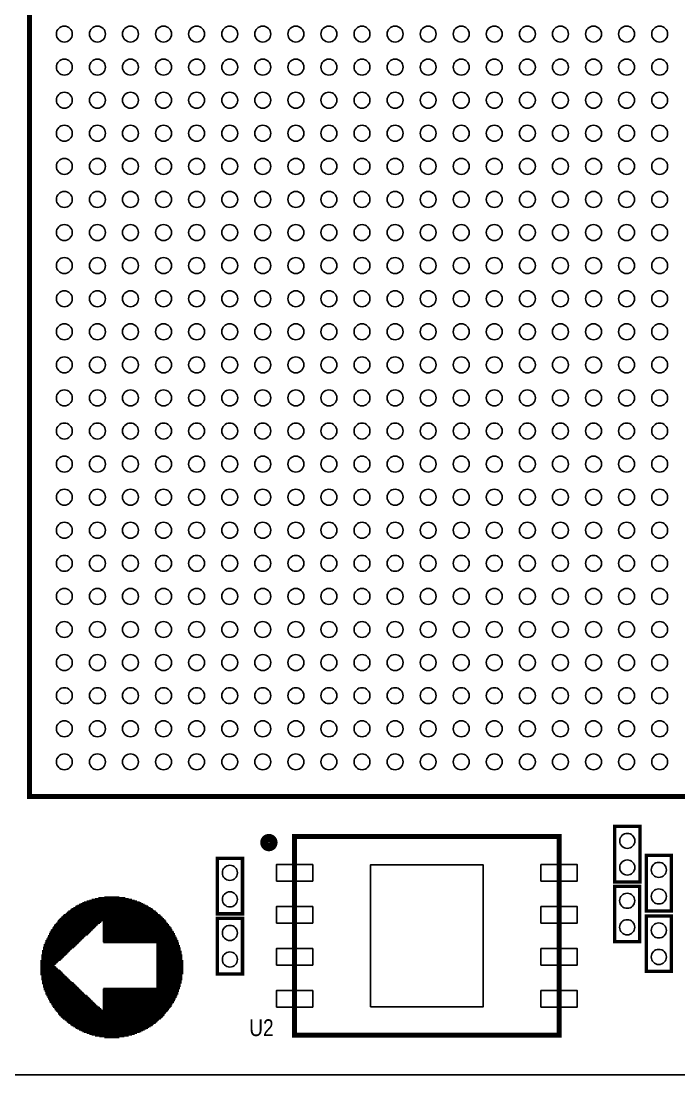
# Model space of a CAD drawing. Extents: x -17 to 104, y -5 to 66.
# Drawn here: x 22.01 to 41.9, y -5.01 to 26.85 of the extents above; entities that cross this region are included whole.
import ezdxf

# ---------------------------------------------------------------- set-up
doc = ezdxf.new("R2010")
doc.units = 0
doc.header["$MEASUREMENT"] = 0
for name, color, linetype in [('BG_OUTLINE', 2, 'CONTINUOUS'), ('MA_PEN3', 3, 'CONTINUOUS'), ('PG_SILKSCREEN_TOP', 4, 'CONTINUOUS'), ('PIN_TOP', 130, 'CONTINUOUS'), ('RD_SILKSCREEN_TOP', 130, 'CONTINUOUS')]:
    doc.layers.add(name, color=color, linetype=linetype)

msp = doc.modelspace()

# ---------------------------------------------------------------- linework, layer by layer
at = {"layer": 'BG_OUTLINE'}
msp.add_lwpolyline([(-5.00634, 54.991), (-5.00634, -5.00888), (74.9935, -5.00888), (74.9935, 54.991)], close=True, dxfattribs=at)
at = {"layer": 'MA_PEN3', "const_width": 0.0254}
for points in [[(25.2603, 0.3302), (24.2443, 0.3302)], [(25.1587, 0.3556), (24.3459, 0.3556)], [(24.9809, 0.381), (24.5237, 0.381)], [(25.9969, 0), (23.5077, 0)], [(25.9715, 0.0254), (23.5331, 0.0254)], [(25.9207, 0.0508), (23.5839, 0.0508)], [(25.8699, 0.0762), (23.6347, 0.0762)], [(25.8445, 0.1016), (23.6601, 0.1016)], [(25.7937, 0.127), (23.7109, 0.127)], [(25.7429, 0.1524), (23.7617, 0.1524)], [(25.6921, 0.1778), (23.8125, 0.1778)], [(25.6413, 0.2032), (23.8633, 0.2032)], [(25.5905, 0.2286), (23.9141, 0.2286)], [(25.5143, 0.254), (23.9903, 0.254)], [(25.4381, 0.2794), (24.0665, 0.2794)], [(25.3619, 0.3048), (24.1427, 0.3048)], [(26.3779, -0.3302), (23.1267, -0.3302)], [(26.3525, -0.3048), (23.1521, -0.3048)], [(26.3271, -0.2794), (23.1775, -0.2794)], [(26.3017, -0.254), (23.2029, -0.254)], [(26.2763, -0.2286), (23.2283, -0.2286)], [(26.2509, -0.2032), (23.2537, -0.2032)], [(26.2255, -0.1778), (23.2791, -0.1778)], [(26.2001, -0.1524), (23.3045, -0.1524)], [(26.1493, -0.127), (23.3553, -0.127)], [(26.1239, -0.1016), (23.3807, -0.1016)], [(26.0985, -0.0762), (23.4061, -0.0762)], [(26.0731, -0.0508), (23.4315, -0.0508)], [(26.0223, -0.0254), (23.4823, -0.0254)], [(24.1681, -0.635), (22.8981, -0.635)], [(24.1935, -0.6096), (22.9235, -0.6096)], [(24.2443, -0.5588), (22.9489, -0.5588)], [(24.2189, -0.5842), (22.9489, -0.5842)], [(24.2697, -0.5334), (22.9743, -0.5334)], [(24.3205, -0.4826), (22.9997, -0.4826)], [(24.2951, -0.508), (22.9997, -0.508)], [(24.3459, -0.4572), (23.0251, -0.4572)], [(24.3967, -0.4318), (23.0505, -0.4318)], [(24.4221, -0.4064), (23.0759, -0.4064)], [(26.4033, -0.3556), (23.1013, -0.3556)], [(24.4475, -0.381), (23.1013, -0.381)], [(26.4033, -0.381), (24.4729, -0.381)], [(26.4287, -0.4064), (24.4729, -0.4064)], [(26.4541, -0.4318), (24.4729, -0.4318)], [(26.4795, -0.4572), (24.4729, -0.4572)], [(26.4795, -0.4826), (24.4729, -0.4826)], [(26.5049, -0.508), (24.4729, -0.508)], [(26.5303, -0.5334), (24.4729, -0.5334)], [(26.5557, -0.5588), (24.4729, -0.5588)], [(26.5557, -0.5842), (24.4729, -0.5842)], [(26.5811, -0.6096), (24.4729, -0.6096)], [(26.5811, -0.635), (24.4729, -0.635)], [(23.8379, -0.9398), (22.7457, -0.9398)], [(23.8125, -0.9652), (22.7457, -0.9652)], [(23.8887, -0.889), (22.7711, -0.889)], [(23.8633, -0.9144), (22.7711, -0.9144)], [(23.9395, -0.8382), (22.7965, -0.8382)], [(23.9141, -0.8636), (22.7965, -0.8636)], [(24.0157, -0.7874), (22.8219, -0.7874)], [(23.9649, -0.8128), (22.8219, -0.8128)], [(24.0665, -0.7366), (22.8473, -0.7366)], [(24.0411, -0.762), (22.8473, -0.762)], [(24.1173, -0.6858), (22.8727, -0.6858)], [(24.0919, -0.7112), (22.8727, -0.7112)], [(24.1427, -0.6604), (22.8981, -0.6604)], [(26.6065, -0.6604), (24.4729, -0.6604)], [(26.6319, -0.6858), (24.4729, -0.6858)], [(26.6319, -0.7112), (24.4729, -0.7112)], [(26.6573, -0.7366), (24.4729, -0.7366)], [(26.6573, -0.762), (24.4729, -0.762)], [(26.6827, -0.7874), (24.4729, -0.7874)], [(26.6827, -0.8128), (24.4729, -0.8128)], [(26.7081, -0.8382), (24.4729, -0.8382)], [(26.7081, -0.8636), (24.4729, -0.8636)], [(26.7335, -0.889), (24.4729, -0.889)], [(26.7335, -0.9144), (24.4729, -0.9144)], [(26.7589, -0.9398), (24.4729, -0.9398)], [(26.7589, -0.9652), (24.4729, -0.9652)], [(23.5077, -1.2446), (22.6441, -1.2446)], [(23.4823, -1.27), (22.6441, -1.27)], [(23.6347, -1.143), (22.6695, -1.143)], [(23.6093, -1.1684), (22.6695, -1.1684)], [(23.5585, -1.1938), (22.6695, -1.1938)], [(23.5331, -1.2192), (22.6695, -1.2192)], [(23.7109, -1.0668), (22.6949, -1.0668)], [(23.6855, -1.0922), (22.6949, -1.0922)], [(23.6601, -1.1176), (22.6949, -1.1176)], [(23.7617, -1.016), (22.7203, -1.016)], [(23.7363, -1.0414), (22.7203, -1.0414)], [(23.7871, -0.9906), (22.7457, -0.9906)], [(26.7589, -0.9906), (24.4729, -0.9906)], [(26.7843, -1.016), (24.4983, -1.016)], [(26.7843, -1.0414), (26.0985, -1.0414)], [(26.7843, -1.0668), (26.0985, -1.0668)], [(26.8097, -1.0922), (26.0985, -1.0922)], [(26.8097, -1.1176), (26.0985, -1.1176)], [(26.8097, -1.143), (26.0985, -1.143)], [(26.8351, -1.1684), (26.0985, -1.1684)], [(26.8351, -1.1938), (26.0985, -1.1938)], [(26.8351, -1.2192), (26.0985, -1.2192)], [(26.8351, -1.2446), (26.0985, -1.2446)], [(26.8605, -1.27), (26.0985, -1.27)], [(23.2029, -1.5494), (22.5933, -1.5494)], [(23.1521, -1.5748), (22.5933, -1.5748)], [(23.1267, -1.6002), (22.5933, -1.6002)], [(23.3807, -1.3716), (22.6187, -1.3716)], [(23.3553, -1.397), (22.6187, -1.397)], [(23.3299, -1.4224), (22.6187, -1.4224)], [(23.3045, -1.4478), (22.6187, -1.4478)], [(23.2791, -1.4732), (22.6187, -1.4732)], [(23.2537, -1.4986), (22.6187, -1.4986)], [(23.2283, -1.524), (22.6187, -1.524)], [(23.4569, -1.2954), (22.6441, -1.2954)], [(23.4315, -1.3208), (22.6441, -1.3208)], [(23.4061, -1.3462), (22.6441, -1.3462)], [(26.8605, -1.2954), (26.0985, -1.2954)], [(26.8605, -1.3208), (26.0985, -1.3208)], [(26.8605, -1.3462), (26.0985, -1.3462)], [(26.8859, -1.3716), (26.0985, -1.3716)], [(26.8859, -1.397), (26.0985, -1.397)], [(26.8859, -1.4224), (26.0985, -1.4224)], [(26.8859, -1.4478), (26.0985, -1.4478)], [(26.8859, -1.4732), (26.0985, -1.4732)], [(26.8859, -1.4986), (26.0985, -1.4986)], [(26.8859, -1.524), (26.0985, -1.524)], [(26.9113, -1.5494), (26.0985, -1.5494)], [(26.9113, -1.5748), (26.0985, -1.5748)], [(26.9113, -1.6002), (26.0985, -1.6002)], [(23.1013, -1.6256), (22.5933, -1.6256)], [(23.0759, -1.651), (22.5933, -1.651)], [(23.0505, -1.6764), (22.5933, -1.6764)], [(23.0251, -1.7018), (22.5933, -1.7018)], [(23.0505, -1.7272), (22.5933, -1.7272)], [(23.0759, -1.7526), (22.5933, -1.7526)], [(23.1013, -1.778), (22.5933, -1.778)], [(23.1267, -1.8034), (22.5933, -1.8034)], [(23.1775, -1.8288), (22.5933, -1.8288)], [(23.2029, -1.8542), (22.5933, -1.8542)], [(23.2283, -1.8796), (22.5933, -1.8796)], [(23.2537, -1.905), (22.5933, -1.905)], [(26.9113, -1.6256), (26.0985, -1.6256)], [(26.9113, -1.651), (26.0985, -1.651)], [(26.9113, -1.6764), (26.0985, -1.6764)], [(26.9113, -1.7018), (26.0985, -1.7018)], [(26.9113, -1.7272), (26.0985, -1.7272)], [(26.9113, -1.7526), (26.0985, -1.7526)], [(26.9113, -1.778), (26.0985, -1.778)], [(26.9113, -1.8034), (26.0985, -1.8034)], [(26.9113, -1.8288), (26.0985, -1.8288)], [(26.9113, -1.8542), (26.0985, -1.8542)], [(26.9113, -1.8796), (26.0985, -1.8796)], [(26.9113, -1.905), (26.0985, -1.905)], [(23.2791, -1.9304), (22.5933, -1.9304)], [(23.3045, -1.9558), (22.5933, -1.9558)], [(23.3299, -1.9812), (22.5933, -1.9812)], [(23.3553, -2.0066), (22.6187, -2.0066)], [(23.3807, -2.032), (22.6187, -2.032)], [(23.4061, -2.0574), (22.6187, -2.0574)], [(23.4315, -2.0828), (22.6187, -2.0828)], [(23.4569, -2.1082), (22.6187, -2.1082)], [(23.4823, -2.1336), (22.6187, -2.1336)], [(23.5077, -2.159), (22.6441, -2.159)], [(23.5331, -2.1844), (22.6441, -2.1844)], [(23.5839, -2.2098), (22.6441, -2.2098)], [(23.6093, -2.2352), (22.6441, -2.2352)], [(26.9113, -1.9304), (26.0985, -1.9304)], [(26.9113, -1.9558), (26.0985, -1.9558)], [(26.8859, -1.9812), (26.0985, -1.9812)], [(26.8859, -2.0066), (26.0985, -2.0066)], [(26.8859, -2.032), (26.0985, -2.032)], [(26.8859, -2.0574), (26.0985, -2.0574)], [(26.8859, -2.0828), (26.0985, -2.0828)], [(26.8859, -2.1082), (26.0985, -2.1082)], [(26.8859, -2.1336), (26.0985, -2.1336)], [(26.8605, -2.159), (26.0985, -2.159)], [(26.8605, -2.1844), (26.0985, -2.1844)], [(26.8605, -2.2098), (26.0985, -2.2098)], [(26.8605, -2.2352), (26.0985, -2.2352)], [(23.6347, -2.2606), (22.6441, -2.2606)], [(23.6601, -2.286), (22.6695, -2.286)], [(23.6855, -2.3114), (22.6695, -2.3114)], [(23.7109, -2.3368), (22.6695, -2.3368)], [(23.7363, -2.3622), (22.6695, -2.3622)], [(23.7617, -2.3876), (22.6949, -2.3876)], [(23.7871, -2.413), (22.6949, -2.413)], [(23.8125, -2.4384), (22.6949, -2.4384)], [(23.8379, -2.4638), (22.7203, -2.4638)], [(23.8633, -2.4892), (22.7203, -2.4892)], [(23.8887, -2.5146), (22.7457, -2.5146)], [(23.9141, -2.54), (22.7457, -2.54)], [(26.8097, -2.413), (24.4729, -2.413)], [(26.7843, -2.4384), (24.4729, -2.4384)], [(26.7843, -2.4638), (24.4729, -2.4638)], [(26.7843, -2.4892), (24.4729, -2.4892)], [(26.7589, -2.5146), (24.4729, -2.5146)], [(26.7589, -2.54), (24.4729, -2.54)], [(26.8097, -2.3876), (24.4983, -2.3876)], [(26.8351, -2.2606), (26.0985, -2.2606)], [(26.8351, -2.286), (26.0985, -2.286)], [(26.8351, -2.3114), (26.0985, -2.3114)], [(26.8351, -2.3368), (26.0985, -2.3368)], [(26.8097, -2.3622), (26.0985, -2.3622)], [(23.9395, -2.5654), (22.7457, -2.5654)], [(23.9903, -2.5908), (22.7711, -2.5908)], [(24.0157, -2.6162), (22.7711, -2.6162)], [(24.0411, -2.6416), (22.7965, -2.6416)], [(24.0665, -2.667), (22.7965, -2.667)], [(24.0919, -2.6924), (22.8219, -2.6924)], [(24.1173, -2.7178), (22.8219, -2.7178)], [(24.1427, -2.7432), (22.8473, -2.7432)], [(24.1681, -2.7686), (22.8473, -2.7686)], [(24.1935, -2.794), (22.8727, -2.794)], [(24.2189, -2.8194), (22.8727, -2.8194)], [(24.2443, -2.8448), (22.8981, -2.8448)], [(24.2697, -2.8702), (22.9235, -2.8702)], [(26.7589, -2.5654), (24.4729, -2.5654)], [(26.7335, -2.5908), (24.4729, -2.5908)], [(26.7335, -2.6162), (24.4729, -2.6162)], [(26.7081, -2.6416), (24.4729, -2.6416)], [(26.7081, -2.667), (24.4729, -2.667)], [(26.6827, -2.6924), (24.4729, -2.6924)], [(26.6827, -2.7178), (24.4729, -2.7178)], [(26.6573, -2.7432), (24.4729, -2.7432)], [(26.6573, -2.7686), (24.4729, -2.7686)], [(26.6319, -2.794), (24.4729, -2.794)], [(26.6319, -2.8194), (24.4729, -2.8194)], [(26.6065, -2.8448), (24.4729, -2.8448)], [(26.5811, -2.8702), (24.4729, -2.8702)], [(24.2951, -2.8956), (22.9235, -2.8956)], [(24.3205, -2.921), (22.9489, -2.921)], [(24.3713, -2.9464), (22.9489, -2.9464)], [(24.3967, -2.9718), (22.9743, -2.9718)], [(24.4221, -2.9972), (22.9997, -2.9972)], [(24.4475, -3.0226), (23.0251, -3.0226)], [(26.4795, -3.048), (23.0251, -3.048)], [(26.4541, -3.0734), (23.0505, -3.0734)], [(26.4287, -3.0988), (23.0759, -3.0988)], [(26.4033, -3.1242), (23.1013, -3.1242)], [(26.3779, -3.1496), (23.1267, -3.1496)], [(26.3525, -3.175), (23.1267, -3.175)], [(26.5811, -2.8956), (24.4729, -2.8956)], [(26.5557, -2.921), (24.4729, -2.921)], [(26.5557, -2.9464), (24.4729, -2.9464)], [(26.5303, -2.9718), (24.4729, -2.9718)], [(26.5049, -2.9972), (24.4729, -2.9972)], [(26.4795, -3.0226), (24.4729, -3.0226)], [(26.3525, -3.2004), (23.1521, -3.2004)], [(26.3271, -3.2258), (23.1775, -3.2258)], [(26.3017, -3.2512), (23.2029, -3.2512)], [(26.2763, -3.2766), (23.2283, -3.2766)], [(26.2509, -3.302), (23.2537, -3.302)], [(26.2255, -3.3274), (23.2791, -3.3274)], [(26.1747, -3.3528), (23.3299, -3.3528)], [(26.1493, -3.3782), (23.3553, -3.3782)], [(26.1239, -3.4036), (23.3807, -3.4036)], [(26.0985, -3.429), (23.4061, -3.429)], [(26.0731, -3.4544), (23.4315, -3.4544)], [(26.0223, -3.4798), (23.4823, -3.4798)], [(25.9969, -3.5052), (23.5077, -3.5052)], [(25.9715, -3.5306), (23.5331, -3.5306)], [(25.9207, -3.556), (23.5839, -3.556)], [(25.8699, -3.5814), (23.6347, -3.5814)], [(25.8445, -3.6068), (23.6601, -3.6068)], [(25.7937, -3.6322), (23.7109, -3.6322)], [(25.7429, -3.6576), (23.7617, -3.6576)], [(25.6921, -3.683), (23.8125, -3.683)], [(25.6413, -3.7084), (23.8633, -3.7084)], [(25.5905, -3.7338), (23.9141, -3.7338)], [(25.5143, -3.7592), (23.9903, -3.7592)], [(25.4381, -3.7846), (24.0665, -3.7846)], [(25.3619, -3.81), (24.1427, -3.81)], [(25.2603, -3.8354), (24.2443, -3.8354)], [(25.1333, -3.8608), (24.3713, -3.8608)], [(24.9809, -3.8862), (24.5237, -3.8862)]]:
    msp.add_lwpolyline(points, dxfattribs=at)
at = {"layer": 'PG_SILKSCREEN_TOP'}
for points, const_width in [([(22.2631, 38.5064), (57.3659, 38.5064), (57.3659, 3.4036), (22.2631, 3.4036)], 0.1524), ([(39.9542, 0.8255), (39.9542, 2.5019), (40.7162, 2.5019), (40.7162, 0.8255)], 0.1016), ([(30.274768, -3.805174), (38.274752, -3.805174), (38.274752, 2.194814), (30.274768, 2.194814)], 0.1524), ([(41.6687, 1.6256), (41.6687, -0.0508), (40.9067, -0.0508), (40.9067, 1.6256)], 0.1016), ([(28.702, 1.5367), (28.702, -0.1397), (27.94, -0.1397), (27.94, 1.5367)], 0.1016), ([(39.95166, -0.98298), (39.95166, 0.69342), (40.71366, 0.69342), (40.71366, -0.98298)], 0.1016), ([(27.94, -1.9558), (27.94, -0.2794), (28.702, -0.2794), (28.702, -1.9558)], 0.1016), ([(40.9067, -1.8796), (40.9067, -0.2032), (41.6687, -0.2032), (41.6687, -1.8796)], 0.1016)]:
    msp.add_lwpolyline(points, close=True, dxfattribs=dict(at, const_width=const_width))
at = {"layer": 'PG_SILKSCREEN_TOP', "const_width": 0.249936}
msp.add_lwpolyline([(29.636466, 2.01422, 1), (29.362654, 2.01422, 1)], format="xyb", close=True, dxfattribs=at)
at = {"layer": 'PIN_TOP'}
for points in [[(29.724604, 0.849884), (29.724604, 1.349756), (30.824678, 1.349756), (30.824678, 0.849884)], [(32.574738, -2.95529), (32.574738, 1.344676), (35.974782, 1.344676), (35.974782, -2.95529)], [(37.724588, 0.849884), (37.724588, 1.349756), (38.824662, 1.349756), (38.824662, 0.849884)], [(29.724604, -0.420116), (29.724604, 0.079756), (30.824678, 0.079756), (30.824678, -0.420116)], [(37.724588, -0.420116), (37.724588, 0.079756), (38.824662, 0.079756), (38.824662, -0.420116)], [(29.724604, -1.690116), (29.724604, -1.190244), (30.824678, -1.190244), (30.824678, -1.690116)], [(37.724588, -1.690116), (37.724588, -1.190244), (38.824662, -1.190244), (38.824662, -1.690116)], [(29.724604, -2.960116), (29.724604, -2.460244), (30.824678, -2.460244), (30.824678, -2.960116)], [(37.724588, -2.960116), (37.724588, -2.460244), (38.824662, -2.460244), (38.824662, -2.960116)]]:
    msp.add_lwpolyline(points, close=True, dxfattribs=at)
for centre, radius in [((23.31466, 26.454862), 0.2413), ((24.314658, 26.454862), 0.2413), ((25.314656, 26.454862), 0.2413), ((26.314654, 26.454862), 0.2413), ((27.314652, 26.454862), 0.2413), ((28.31465, 26.454862), 0.2413), ((29.314648, 26.454862), 0.2413), ((30.314646, 26.454862), 0.2413), ((31.314644, 26.454862), 0.2413), ((32.314642, 26.454862), 0.2413), ((33.31464, 26.454862), 0.2413), ((34.314638, 26.454862), 0.2413), ((35.314636, 26.454862), 0.2413), ((36.314634, 26.454862), 0.2413), ((37.314632, 26.454862), 0.2413), ((38.31463, 26.454862), 0.2413), ((39.314628, 26.454862), 0.2413), ((40.314626, 26.454862), 0.2413), ((41.314624, 26.454862), 0.2413), ((23.31466, 25.454864), 0.2413), ((24.314658, 25.454864), 0.2413), ((25.314656, 25.454864), 0.2413), ((26.314654, 25.454864), 0.2413), ((27.314652, 25.454864), 0.2413), ((28.31465, 25.454864), 0.2413), ((29.314648, 25.454864), 0.2413), ((30.314646, 25.454864), 0.2413), ((31.314644, 25.454864), 0.2413), ((32.314642, 25.454864), 0.2413), ((33.31464, 25.454864), 0.2413), ((34.314638, 25.454864), 0.2413), ((35.314636, 25.454864), 0.2413), ((36.314634, 25.454864), 0.2413), ((37.314632, 25.454864), 0.2413), ((38.31463, 25.454864), 0.2413), ((39.314628, 25.454864), 0.2413), ((40.314626, 25.454864), 0.2413), ((41.314624, 25.454864), 0.2413), ((23.31466, 24.454866), 0.2413), ((24.314658, 24.454866), 0.2413), ((25.314656, 24.454866), 0.2413), ((26.314654, 24.454866), 0.2413), ((27.314652, 24.454866), 0.2413), ((28.31465, 24.454866), 0.2413), ((29.314648, 24.454866), 0.2413), ((30.314646, 24.454866), 0.2413), ((31.314644, 24.454866), 0.2413), ((32.314642, 24.454866), 0.2413), ((33.31464, 24.454866), 0.2413), ((34.314638, 24.454866), 0.2413), ((35.314636, 24.454866), 0.2413), ((36.314634, 24.454866), 0.2413), ((37.314632, 24.454866), 0.2413), ((38.31463, 24.454866), 0.2413), ((39.314628, 24.454866), 0.2413), ((40.314626, 24.454866), 0.2413), ((41.314624, 24.454866), 0.2413), ((23.31466, 23.454868), 0.2413), ((24.314658, 23.454868), 0.2413), ((25.314656, 23.454868), 0.2413), ((26.314654, 23.454868), 0.2413), ((27.314652, 23.454868), 0.2413), ((28.31465, 23.454868), 0.2413), ((29.314648, 23.454868), 0.2413), ((30.314646, 23.454868), 0.2413), ((31.314644, 23.454868), 0.2413), ((32.314642, 23.454868), 0.2413), ((33.31464, 23.454868), 0.2413), ((34.314638, 23.454868), 0.2413), ((35.314636, 23.454868), 0.2413), ((36.314634, 23.454868), 0.2413), ((37.314632, 23.454868), 0.2413), ((38.31463, 23.454868), 0.2413), ((39.314628, 23.454868), 0.2413), ((40.314626, 23.454868), 0.2413), ((41.314624, 23.454868), 0.2413), ((23.31466, 22.45487), 0.2413), ((24.314658, 22.45487), 0.2413), ((25.314656, 22.45487), 0.2413), ((26.314654, 22.45487), 0.2413), ((27.314652, 22.45487), 0.2413), ((28.31465, 22.45487), 0.2413), ((29.314648, 22.45487), 0.2413), ((30.314646, 22.45487), 0.2413), ((31.314644, 22.45487), 0.2413), ((32.314642, 22.45487), 0.2413), ((33.31464, 22.45487), 0.2413), ((34.314638, 22.45487), 0.2413), ((35.314636, 22.45487), 0.2413), ((36.314634, 22.45487), 0.2413), ((37.314632, 22.45487), 0.2413), ((38.31463, 22.45487), 0.2413), ((39.314628, 22.45487), 0.2413), ((40.314626, 22.45487), 0.2413), ((41.314624, 22.45487), 0.2413), ((23.31466, 21.454872), 0.2413), ((24.314658, 21.454872), 0.2413), ((25.314656, 21.454872), 0.2413), ((26.314654, 21.454872), 0.2413), ((27.314652, 21.454872), 0.2413), ((28.31465, 21.454872), 0.2413), ((29.314648, 21.454872), 0.2413), ((30.314646, 21.454872), 0.2413), ((31.314644, 21.454872), 0.2413), ((32.314642, 21.454872), 0.2413), ((33.31464, 21.454872), 0.2413), ((34.314638, 21.454872), 0.2413), ((35.314636, 21.454872), 0.2413), ((36.314634, 21.454872), 0.2413), ((37.314632, 21.454872), 0.2413), ((38.31463, 21.454872), 0.2413), ((39.314628, 21.454872), 0.2413), ((40.314626, 21.454872), 0.2413), ((41.314624, 21.454872), 0.2413), ((23.31466, 20.454874), 0.2413), ((24.314658, 20.454874), 0.2413), ((25.314656, 20.454874), 0.2413), ((26.314654, 20.454874), 0.2413), ((27.314652, 20.454874), 0.2413), ((28.31465, 20.454874), 0.2413), ((29.314648, 20.454874), 0.2413), ((30.314646, 20.454874), 0.2413), ((31.314644, 20.454874), 0.2413), ((32.314642, 20.454874), 0.2413), ((33.31464, 20.454874), 0.2413), ((34.314638, 20.454874), 0.2413), ((35.314636, 20.454874), 0.2413), ((36.314634, 20.454874), 0.2413), ((37.314632, 20.454874), 0.2413), ((38.31463, 20.454874), 0.2413), ((39.314628, 20.454874), 0.2413), ((40.314626, 20.454874), 0.2413), ((41.314624, 20.454874), 0.2413), ((23.31466, 19.454876), 0.2413), ((24.314658, 19.454876), 0.2413), ((25.314656, 19.454876), 0.2413), ((26.314654, 19.454876), 0.2413), ((27.314652, 19.454876), 0.2413), ((28.31465, 19.454876), 0.2413), ((29.314648, 19.454876), 0.2413), ((30.314646, 19.454876), 0.2413), ((31.314644, 19.454876), 0.2413), ((32.314642, 19.454876), 0.2413), ((33.31464, 19.454876), 0.2413), ((34.314638, 19.454876), 0.2413), ((35.314636, 19.454876), 0.2413), ((36.314634, 19.454876), 0.2413), ((37.314632, 19.454876), 0.2413), ((38.31463, 19.454876), 0.2413), ((39.314628, 19.454876), 0.2413), ((40.314626, 19.454876), 0.2413), ((41.314624, 19.454876), 0.2413), ((23.31466, 18.454878), 0.2413), ((24.314658, 18.454878), 0.2413), ((25.314656, 18.454878), 0.2413), ((26.314654, 18.454878), 0.2413), ((27.314652, 18.454878), 0.2413), ((28.31465, 18.454878), 0.2413), ((29.314648, 18.454878), 0.2413), ((30.314646, 18.454878), 0.2413), ((31.314644, 18.454878), 0.2413), ((32.314642, 18.454878), 0.2413), ((33.31464, 18.454878), 0.2413), ((34.314638, 18.454878), 0.2413), ((35.314636, 18.454878), 0.2413), ((36.314634, 18.454878), 0.2413), ((37.314632, 18.454878), 0.2413), ((38.31463, 18.454878), 0.2413), ((39.314628, 18.454878), 0.2413), ((40.314626, 18.454878), 0.2413), ((41.314624, 18.454878), 0.2413), ((23.31466, 17.45488), 0.2413), ((24.314658, 17.45488), 0.2413), ((25.314656, 17.45488), 0.2413), ((26.314654, 17.45488), 0.2413), ((27.314652, 17.45488), 0.2413), ((28.31465, 17.45488), 0.2413), ((29.314648, 17.45488), 0.2413), ((30.314646, 17.45488), 0.2413), ((31.314644, 17.45488), 0.2413), ((32.314642, 17.45488), 0.2413), ((33.31464, 17.45488), 0.2413), ((34.314638, 17.45488), 0.2413), ((35.314636, 17.45488), 0.2413), ((36.314634, 17.45488), 0.2413), ((37.314632, 17.45488), 0.2413), ((38.31463, 17.45488), 0.2413), ((39.314628, 17.45488), 0.2413), ((40.314626, 17.45488), 0.2413), ((41.314624, 17.45488), 0.2413), ((23.31466, 16.454882), 0.2413), ((24.314658, 16.454882), 0.2413), ((25.314656, 16.454882), 0.2413), ((26.314654, 16.454882), 0.2413), ((27.314652, 16.454882), 0.2413), ((28.31465, 16.454882), 0.2413), ((29.314648, 16.454882), 0.2413), ((30.314646, 16.454882), 0.2413), ((31.314644, 16.454882), 0.2413), ((32.314642, 16.454882), 0.2413), ((33.31464, 16.454882), 0.2413), ((34.314638, 16.454882), 0.2413), ((35.314636, 16.454882), 0.2413), ((36.314634, 16.454882), 0.2413), ((37.314632, 16.454882), 0.2413), ((38.31463, 16.454882), 0.2413), ((39.314628, 16.454882), 0.2413), ((40.314626, 16.454882), 0.2413), ((41.314624, 16.454882), 0.2413), ((23.31466, 15.454884), 0.2413), ((24.314658, 15.454884), 0.2413), ((25.314656, 15.454884), 0.2413), ((26.314654, 15.454884), 0.2413), ((27.314652, 15.454884), 0.2413), ((28.31465, 15.454884), 0.2413), ((29.314648, 15.454884), 0.2413), ((30.314646, 15.454884), 0.2413), ((31.314644, 15.454884), 0.2413), ((32.314642, 15.454884), 0.2413), ((33.31464, 15.454884), 0.2413), ((34.314638, 15.454884), 0.2413), ((35.314636, 15.454884), 0.2413), ((36.314634, 15.454884), 0.2413), ((37.314632, 15.454884), 0.2413), ((38.31463, 15.454884), 0.2413), ((39.314628, 15.454884), 0.2413), ((40.314626, 15.454884), 0.2413), ((41.314624, 15.454884), 0.2413), ((23.31466, 14.454886), 0.2413), ((24.314658, 14.454886), 0.2413), ((25.314656, 14.454886), 0.2413), ((26.314654, 14.454886), 0.2413), ((27.314652, 14.454886), 0.2413), ((28.31465, 14.454886), 0.2413), ((29.314648, 14.454886), 0.2413), ((30.314646, 14.454886), 0.2413), ((31.314644, 14.454886), 0.2413), ((32.314642, 14.454886), 0.2413), ((33.31464, 14.454886), 0.2413), ((34.314638, 14.454886), 0.2413), ((35.314636, 14.454886), 0.2413), ((36.314634, 14.454886), 0.2413), ((37.314632, 14.454886), 0.2413), ((38.31463, 14.454886), 0.2413), ((39.314628, 14.454886), 0.2413), ((40.314626, 14.454886), 0.2413), ((41.314624, 14.454886), 0.2413), ((23.31466, 13.454888), 0.2413), ((24.314658, 13.454888), 0.2413), ((25.314656, 13.454888), 0.2413), ((26.314654, 13.454888), 0.2413), ((27.314652, 13.454888), 0.2413), ((28.31465, 13.454888), 0.2413), ((29.314648, 13.454888), 0.2413), ((30.314646, 13.454888), 0.2413), ((31.314644, 13.454888), 0.2413), ((32.314642, 13.454888), 0.2413), ((33.31464, 13.454888), 0.2413), ((34.314638, 13.454888), 0.2413), ((35.314636, 13.454888), 0.2413), ((36.314634, 13.454888), 0.2413), ((37.314632, 13.454888), 0.2413), ((38.31463, 13.454888), 0.2413), ((39.314628, 13.454888), 0.2413), ((40.314626, 13.454888), 0.2413), ((41.314624, 13.454888), 0.2413), ((23.31466, 12.45489), 0.2413), ((24.314658, 12.45489), 0.2413), ((25.314656, 12.45489), 0.2413), ((26.314654, 12.45489), 0.2413), ((27.314652, 12.45489), 0.2413), ((28.31465, 12.45489), 0.2413), ((29.314648, 12.45489), 0.2413), ((30.314646, 12.45489), 0.2413), ((31.314644, 12.45489), 0.2413), ((32.314642, 12.45489), 0.2413), ((33.31464, 12.45489), 0.2413), ((34.314638, 12.45489), 0.2413), ((35.314636, 12.45489), 0.2413), ((36.314634, 12.45489), 0.2413), ((37.314632, 12.45489), 0.2413), ((38.31463, 12.45489), 0.2413), ((39.314628, 12.45489), 0.2413), ((40.314626, 12.45489), 0.2413), ((41.314624, 12.45489), 0.2413), ((23.31466, 11.454892), 0.2413), ((24.314658, 11.454892), 0.2413), ((25.314656, 11.454892), 0.2413), ((26.314654, 11.454892), 0.2413), ((27.314652, 11.454892), 0.2413), ((28.31465, 11.454892), 0.2413), ((29.314648, 11.454892), 0.2413), ((30.314646, 11.454892), 0.2413), ((31.314644, 11.454892), 0.2413), ((32.314642, 11.454892), 0.2413), ((33.31464, 11.454892), 0.2413), ((34.314638, 11.454892), 0.2413), ((35.314636, 11.454892), 0.2413), ((36.314634, 11.454892), 0.2413), ((37.314632, 11.454892), 0.2413), ((38.31463, 11.454892), 0.2413), ((39.314628, 11.454892), 0.2413), ((40.314626, 11.454892), 0.2413), ((41.314624, 11.454892), 0.2413), ((23.31466, 10.454894), 0.2413), ((24.314658, 10.454894), 0.2413), ((25.314656, 10.454894), 0.2413), ((26.314654, 10.454894), 0.2413), ((27.314652, 10.454894), 0.2413), ((28.31465, 10.454894), 0.2413), ((29.314648, 10.454894), 0.2413), ((30.314646, 10.454894), 0.2413), ((31.314644, 10.454894), 0.2413), ((32.314642, 10.454894), 0.2413), ((33.31464, 10.454894), 0.2413), ((34.314638, 10.454894), 0.2413), ((35.314636, 10.454894), 0.2413), ((36.314634, 10.454894), 0.2413), ((37.314632, 10.454894), 0.2413), ((38.31463, 10.454894), 0.2413), ((39.314628, 10.454894), 0.2413), ((40.314626, 10.454894), 0.2413), ((41.314624, 10.454894), 0.2413), ((23.31466, 9.454896), 0.2413), ((24.314658, 9.454896), 0.2413), ((25.314656, 9.454896), 0.2413), ((26.314654, 9.454896), 0.2413), ((27.314652, 9.454896), 0.2413), ((28.31465, 9.454896), 0.2413), ((29.314648, 9.454896), 0.2413), ((30.314646, 9.454896), 0.2413), ((31.314644, 9.454896), 0.2413), ((32.314642, 9.454896), 0.2413), ((33.31464, 9.454896), 0.2413), ((34.314638, 9.454896), 0.2413), ((35.314636, 9.454896), 0.2413), ((36.314634, 9.454896), 0.2413), ((37.314632, 9.454896), 0.2413), ((38.31463, 9.454896), 0.2413), ((39.314628, 9.454896), 0.2413), ((40.314626, 9.454896), 0.2413), ((41.314624, 9.454896), 0.2413), ((23.31466, 8.454898), 0.2413), ((24.314658, 8.454898), 0.2413), ((25.314656, 8.454898), 0.2413), ((26.314654, 8.454898), 0.2413), ((27.314652, 8.454898), 0.2413), ((28.31465, 8.454898), 0.2413), ((29.314648, 8.454898), 0.2413), ((30.314646, 8.454898), 0.2413), ((31.314644, 8.454898), 0.2413), ((32.314642, 8.454898), 0.2413), ((33.31464, 8.454898), 0.2413), ((34.314638, 8.454898), 0.2413), ((35.314636, 8.454898), 0.2413), ((36.314634, 8.454898), 0.2413), ((37.314632, 8.454898), 0.2413), ((38.31463, 8.454898), 0.2413), ((39.314628, 8.454898), 0.2413), ((40.314626, 8.454898), 0.2413), ((41.314624, 8.454898), 0.2413), ((23.31466, 7.4549), 0.2413), ((24.314658, 7.4549), 0.2413), ((25.314656, 7.4549), 0.2413), ((26.314654, 7.4549), 0.2413), ((27.314652, 7.4549), 0.2413), ((28.31465, 7.4549), 0.2413), ((29.314648, 7.4549), 0.2413), ((30.314646, 7.4549), 0.2413), ((31.314644, 7.4549), 0.2413), ((32.314642, 7.4549), 0.2413), ((33.31464, 7.4549), 0.2413), ((34.314638, 7.4549), 0.2413), ((35.314636, 7.4549), 0.2413), ((36.314634, 7.4549), 0.2413), ((37.314632, 7.4549), 0.2413), ((38.31463, 7.4549), 0.2413), ((39.314628, 7.4549), 0.2413), ((40.314626, 7.4549), 0.2413), ((41.314624, 7.4549), 0.2413), ((23.31466, 6.454902), 0.2413), ((24.314658, 6.454902), 0.2413), ((25.314656, 6.454902), 0.2413), ((26.314654, 6.454902), 0.2413), ((27.314652, 6.454902), 0.2413), ((28.31465, 6.454902), 0.2413), ((29.314648, 6.454902), 0.2413), ((30.314646, 6.454902), 0.2413), ((31.314644, 6.454902), 0.2413), ((32.314642, 6.454902), 0.2413), ((33.31464, 6.454902), 0.2413), ((34.314638, 6.454902), 0.2413), ((35.314636, 6.454902), 0.2413), ((36.314634, 6.454902), 0.2413), ((37.314632, 6.454902), 0.2413), ((38.31463, 6.454902), 0.2413), ((39.314628, 6.454902), 0.2413), ((40.314626, 6.454902), 0.2413), ((41.314624, 6.454902), 0.2413), ((23.31466, 5.454904), 0.2413), ((24.314658, 5.454904), 0.2413), ((25.314656, 5.454904), 0.2413), ((26.314654, 5.454904), 0.2413), ((27.314652, 5.454904), 0.2413), ((28.31465, 5.454904), 0.2413), ((29.314648, 5.454904), 0.2413), ((30.314646, 5.454904), 0.2413), ((31.314644, 5.454904), 0.2413), ((32.314642, 5.454904), 0.2413), ((33.31464, 5.454904), 0.2413), ((34.314638, 5.454904), 0.2413), ((35.314636, 5.454904), 0.2413), ((36.314634, 5.454904), 0.2413), ((37.314632, 5.454904), 0.2413), ((38.31463, 5.454904), 0.2413), ((39.314628, 5.454904), 0.2413), ((40.314626, 5.454904), 0.2413), ((41.314624, 5.454904), 0.2413), ((23.31466, 4.454906), 0.2413), ((24.314658, 4.454906), 0.2413), ((25.314656, 4.454906), 0.2413), ((26.314654, 4.454906), 0.2413), ((27.314652, 4.454906), 0.2413), ((28.31465, 4.454906), 0.2413), ((29.314648, 4.454906), 0.2413), ((30.314646, 4.454906), 0.2413), ((31.314644, 4.454906), 0.2413), ((32.314642, 4.454906), 0.2413), ((33.31464, 4.454906), 0.2413), ((34.314638, 4.454906), 0.2413), ((35.314636, 4.454906), 0.2413), ((36.314634, 4.454906), 0.2413), ((37.314632, 4.454906), 0.2413), ((38.31463, 4.454906), 0.2413), ((39.314628, 4.454906), 0.2413), ((40.314626, 4.454906), 0.2413), ((41.314624, 4.454906), 0.2413), ((40.3352, 2.064512), 0.2286), ((28.321, 1.099312), 0.2286), ((40.3352, 1.262888), 0.2286), ((41.2877, 1.188212), 0.2286), ((28.321, 0.297688), 0.2286), ((40.33266, 0.256032), 0.2286), ((41.2877, 0.386588), 0.2286), ((40.33266, -0.545592), 0.2286), ((28.321, -0.716788), 0.2286), ((41.2877, -0.640588), 0.2286), ((41.2877, -1.442212), 0.2286), ((28.321, -1.518412), 0.2286)]:
    msp.add_circle(centre, radius, dxfattribs=at)

# ---------------------------------------------------------------- texts
at = {"layer": 'RD_SILKSCREEN_TOP', "width": 0.85}
msp.add_text('U2', height=0.508, dxfattribs=at).set_placement((28.9052, -3.8354))

doc.saveas('drawing.dxf')
